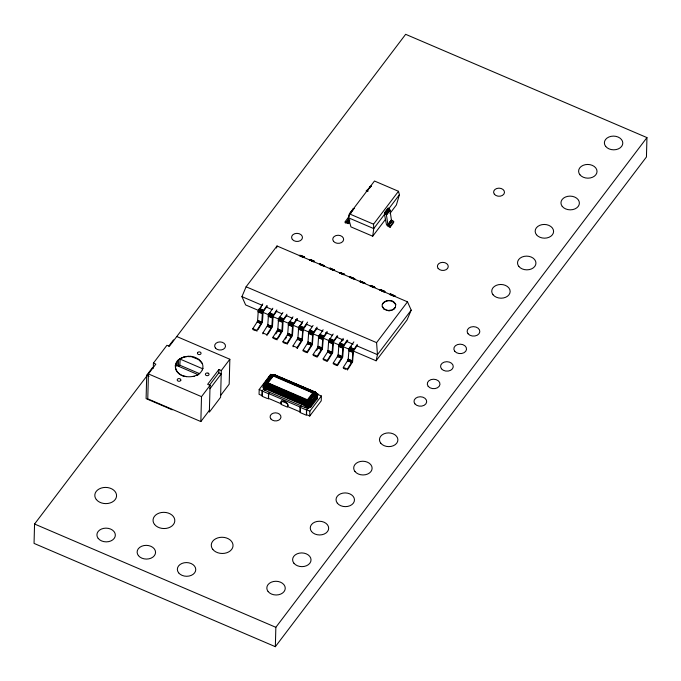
<?xml version="1.0" encoding="UTF-8"?>
<svg xmlns="http://www.w3.org/2000/svg" width="681" height="681" viewBox="0 0 681 681"><rect width="100%" height="100%" fill="white"/><g stroke="black" fill="none" stroke-linecap="round" stroke-linejoin="round"><path stroke-width="1.02" d="M301.24 405.944L300.168 407.281L300.032 412.516L306.365 415.223L306.501 409.996L308.033 407.97L305.139 407.536L265.684 390.647C265.224 384.748 270.195 380.313 273.294 375.997C272.587 373.826 273.788 374.61 271.464 375.546L266.084 382.688L266.748 384.459L307.097 401.662L309.148 401.118L314.707 393.78L314.639 392.588L313.762 391.873L274.009 374.873L272.051 374.967L273.294 375.997L313.379 393.192L316.29 396.095L316.648 399.449L311.004 406.812L308.033 408.047L308.646 405.084L307.506 399.798L268.05 382.909C264.211 380.679 262.083 386.204 263.7 389.072L262.176 391.013L262.032 396.248L267.463 398.572M153.429 363.101L155.847 364.131L34.561 524.021L34.05 543.404L275.345 646.686L646.439 156.979L646.95 137.596L405.655 34.314L169.339 346.323L166.93 345.293L153.429 363.101L153.293 368.285M152.553 367.519L146.713 375.24L146.1 398.623L172.233 409.809M175.332 366.046L175.672 364.105C174.625 368.983 176.379 359.96 178.66 359.747C181.384 357.499 184.9 356.435 188.39 356.299C194.97 355.661 203.193 360.7 202.947 366.914C202.274 379.802 175.545 380.705 175.34 365.74M175.375 367.399C175.741 371.817 179.716 375.035 183.725 376.278M176.251 366.225L176.345 362.53M177.23 365.68L177.349 361.066M179.844 365.212L180.244 358.606L178.66 359.747L178.499 366.208L179.844 365.212L199.746 373.733M180.235 358.913L182.057 357.661M182.048 357.968L184.057 356.955M184.406 376.201L186.551 376.67M184.049 357.261L186.185 356.495M186.177 356.81L188.39 356.299M202.189 363.348L198.563 359.483L190.612 356.376M193.166 376.482L194.536 376.397M197.132 375.376L198.843 374.022M201.508 396.648L148.424 373.92L147.768 398.845L200.852 421.565L201.508 396.648L210.054 385.369L207.645 384.339L218.89 369.494L221.299 370.532L220.601 397.295L209.356 412.133L210.054 385.369M202.802 368.566L202.308 369.868M209.425 385.25L218.797 372.882L218.89 369.494M176.762 336.525L229.846 359.253L229.191 384.169L220.644 395.448M259.189 389.498L259.061 394.342L262.228 395.695L262.355 390.851L259.189 389.498L270.697 374.303L272.281 374.984M263.496 388.638L263.453 385.267L264.424 383.062M263.351 388.11L263.717 384.288L270.008 375.869L273.294 375.997L274.86 374.797L275.447 375.657L274.801 375.427M305.139 407.536C304.679 401.637 309.651 397.202 312.749 392.886L316.307 393.439L316.563 395.67L310.689 403.407L308.587 404.437L306.05 404.335L264.994 386.629L263.93 384.91L264.16 383.488L265.496 382.773L268.05 382.909C264.773 383.488 261.461 389.081 265.684 390.647M264.1 389.541L264.926 385.684L268.05 382.909L265.386 383.08L263.7 384.356L263.785 385.88L265.284 387.574L307.284 405.186L309.293 404.914L311.277 403.569L316.81 396.189L316.656 393.78M264.551 389.975L265.284 386.033L268.05 382.909C264.483 382.373 262.287 385.821 263.7 388.996L264.058 385.378L266.033 383.65L268.05 382.909L265.718 386.331L265.079 390.341M268.365 398.955L268.51 393.729L269.574 392.316L268.689 393.558L268.561 398.402L281.227 403.824C279.304 397.576 289.97 402.641 287.561 406.54L300.227 411.962L300.355 407.119L268.689 393.558M281.1 401.739L281.032 404.378L287.365 407.093C290.744 402.25 279.057 401.458 281.662 400.998M275.345 646.686L275.848 627.312L646.95 137.596M305.795 407.774L306.186 403.663L307.506 399.798L310.732 402.462L311.404 406.37M306.493 407.928L307.506 399.798L310.408 402.82L311.004 406.812M307.208 407.996L307.506 399.798L310.008 403.135L310.51 407.204M308.638 407.962L308.68 406.191L311.047 405.042L316.997 397.193L316.912 394.171M309.31 407.783L309.038 403.612L307.506 399.798L307.931 407.979L308.68 406.191L305.182 405.85L265.726 388.953L263.794 387.378M309.855 411.179L306.688 409.826L306.561 414.669L309.727 416.031L309.855 411.179L321.364 395.993L318.197 394.639M309.949 407.527L309.549 403.399L307.506 399.798M316.648 399.449L316.946 398.964C317.738 396.078 315.388 393.558 312.749 392.886L314.316 391.686L315.72 392.52L316.852 394.571L315.686 392.801L312.749 392.886L315.924 394.29L317.193 396.683M316.435 393.329L317.065 394.605L316.946 398.964M317.142 398.453L317.108 395.082M317.227 397.917C318.316 394.912 315.678 392.341 312.749 392.886C320.947 388.57 311.183 406.046 305.897 402.803L266.441 385.914L264.892 384.433L265.19 382.594M321.364 395.993L321.236 400.837L309.727 416.031M349.804 219.81L348.672 223.479L345.216 222.772L345.25 221.563L348.791 216.89M385.667 309.898L383.829 309.072L382.305 306.39L383.837 308.765L387.898 310.502L392.469 309.915L395.414 307.259L394.248 309.089L392.469 309.915M382.271 304.628C382.782 302.636 386.995 299.938 390.068 300.832C393.363 300.074 397.108 307.199 395.346 303.794C392.384 297.725 380.662 300.747 382.296 306.688M386.748 310.272L389.072 310.885L391.405 310.281M384.373 213.834L386.493 224.713L387.855 226.228L390.094 227.284L390.128 226.066L393.669 221.393L391.422 220.006L390.009 210.386L388.783 208.488L388.076 208.003L384.535 212.676L386.391 214.745L387.923 224.781L390.128 226.066M393.669 221.393L393.635 222.602L390.094 227.284M255.324 330.625L252.906 329.587L252.83 328.659L257.554 321.338L258.261 310.936L262.789 303.913M256.933 331.306L256.848 330.379L261.734 322.581L262.449 312.136L266.816 305.633M262.968 333.894L262.883 332.958L267.769 325.169L268.484 314.716L272.851 308.212M266.986 335.614L266.901 334.677L271.787 326.889L272.511 316.444L276.869 309.94M273.021 338.193L272.936 337.265L277.822 329.468L278.538 319.023L282.904 312.519M277.039 339.921L276.954 338.985L281.84 331.187L282.564 320.742L286.922 314.239M285.484 343.53L283.075 342.5L282.99 341.564L287.714 334.252L288.429 323.85L292.958 316.818M297.512 318.878L293.307 324.675L292.447 335.529L287.093 344.22L287.007 343.292L291.894 335.495L292.617 325.05L296.976 318.546M293.128 346.808L293.043 345.871L297.929 338.074L298.644 327.629L303.011 321.126M306.927 324.028L303.173 329.51L302.33 340.313L297.146 348.527L297.061 347.591L301.947 339.802L302.875 328.821L307.599 322.096M303.181 351.107L303.096 350.17L307.982 342.381L308.697 331.936L313.064 325.433M316.988 328.336L313.234 333.809L312.383 344.62L307.199 352.826L307.122 351.898L312 344.101L312.724 333.656L317.082 327.152M327.135 331.451L322.777 337.955L322.053 348.408L317.176 356.197L317.252 357.133L313.234 355.414L313.149 354.478L317.874 347.157L318.589 336.755L323.117 329.732M337.189 335.759L332.83 342.262L332.107 352.707L327.229 360.504L327.306 361.432L323.288 359.713L323.203 358.785L327.936 351.464L328.642 341.062L333.171 334.039M333.341 364.02L333.256 363.084L338.142 355.295L338.866 344.841L343.224 338.338M347.787 340.398L343.582 346.195L342.722 357.048L337.359 365.74L337.282 364.803L342.168 357.014L342.883 346.569L347.242 340.066M345.812 369.357L343.394 368.319L343.309 367.391L348.127 359.832L349.123 348.621L353.848 341.896M347.421 370.047L347.336 369.111L352.222 361.313L352.937 350.868L357.304 344.365M270.085 376.516L269.599 376.908L270.331 375.512L273.294 375.997L273.396 374.473L274.094 374.933M270.655 376.193C270.51 374.405 272.919 374.363 273.294 375.997L274.213 374.703L275.081 374.865M202.81 368.259L202.751 368.796L180.005 359.057M263.649 384.756L269.667 376.142L272.383 374.55M269.191 377.351L269.667 376.142M372.711 236.213L373.75 228.603L373.546 224.194L398.479 191.293L374.482 181.018L349.549 213.919L348.417 217.758L350.936 226.892L372.711 236.213L385.514 219.316M263.521 384.799L263.402 386.34M288.999 323.96L289.102 323.484M339.266 345.48L339.453 344.739M276.571 248.029L277.022 245.986L407.502 301.836L411.196 310.136L407.025 319.993L376.116 360.785L343.003 346.612M376.116 360.785L377.461 354.648L376.584 342.637L407.502 301.836M351.047 213.11L349.489 213.647L347.514 222.1L345.25 221.563M271.319 375.495L270.263 375.691L269.259 376.891M258.874 310.817L259.129 310.042M270.263 375.691L271.438 375.078L273.294 375.997L273.992 374.55M398.479 191.293L399.424 194.715L396.393 204.955L389.992 213.408M258.269 320.896L258.405 320.428M298.482 338.116L298.618 337.64M338.84 354.861L338.525 355.805M299.155 327.782L299.342 327.263M309.208 332.09L309.514 331.306M395.406 307.565L395.67 304.645M288.429 333.809L288.054 334.771M328.472 351.507L328.642 351.021M352.937 209.22L354.588 208.437M369.766 187.02L371.409 186.236M319.346 336.133L319.695 335.358M349.506 349.047L349.728 348.519M278.001 330.464L278.197 329.987M318.214 347.685L318.419 347.199M272.511 316.444L245.628 304.935L241.934 296.635L246.105 286.778L277.022 245.986M267.727 326.625L267.948 326.165M308.161 343.377L307.701 344.28M348.153 361.058L348.374 360.589M279.346 318.393L279.61 317.925M287.595 335.673L287.833 335.231M297.648 339.972L297.886 339.538M337.861 357.193L338.099 356.75M264.764 382.79L264.432 384.893L266.203 386.578L306.748 403.782L309.038 403.612L310.732 402.462L316.214 395.15L316.103 393.031M263.607 386.519L263.905 386.033M258.065 329.604L262.432 322.147L263.147 311.77L267.352 305.973M268.118 333.911L272.485 326.454L273.098 316.333L276.767 311.115M275.848 333.928L277.542 331.366M278.171 338.21L282.538 330.762L283.151 320.64L286.82 315.422M285.33 339.087L286.463 337.376M316.622 350.289L317.755 348.587M317.823 356.282L322.436 348.927L323.288 338.116L327.042 332.634M327.876 360.581L332.66 352.749L333.52 341.896L337.733 336.099M347.982 369.187L352.596 361.832L353.448 351.021L357.202 345.548M260.142 308.467L261.419 306.782M300.993 324.837L302.27 323.152M341.853 341.215L343.122 339.521M349.991 348.051L351.268 346.357M168.794 346.093L173.476 339.921M221.299 370.532L229.846 359.253M209.969 388.757L221.214 373.912L218.797 372.882M349.396 213.894L353.371 208.599M370.2 186.398C369.562 189.454 362.769 191.991 368.234 190.995M350.366 213.085L353.916 208.412M367.195 190.884L370.736 186.211M350.698 213.068L353.056 209.952M369.289 188.535L371.06 186.194M345.216 222.772L346.399 221.214M346.748 222.202L348.519 219.861M346.876 222.244L348.178 220.721M347.114 222.287L348.297 220.729M347.225 222.287L348.502 220.704M348.136 223.657L349.319 222.1M348.425 223.598L349.608 222.04M200.852 421.565L209.399 410.294M384.901 212.898L388.442 208.224M385.242 213.162L388.783 208.488M385.301 213.357L373.75 228.603L348.417 217.758M388.51 209.118L399.424 194.715M385.557 213.451L389.098 208.778M385.838 213.757L389.379 209.084M386.076 214.089L389.617 209.407M386.263 214.413L389.804 209.739M386.391 214.745L389.932 210.071M386.467 215.06L390.009 210.386M263.956 384.271L270.715 375.367M387.881 224.679L391.396 219.895M387.923 224.781L391.464 220.108M387.991 224.892L391.532 220.218M388.068 225.002L391.609 220.329M388.161 225.105L391.703 220.431M388.264 225.207L391.805 220.533M388.383 225.292L391.924 220.618M388.502 225.368L392.043 220.695M388.63 225.428L392.171 220.755M316.852 396.41L318.427 394.265L316.614 393.49M411.196 310.136L377.461 354.648L356.989 345.888M269.412 376.482L270.331 375.512M299.555 255.52L303.309 257.503C308.382 257.018 292.064 253.128 303.573 257.248M309.608 259.827L313.362 261.802C318.436 261.325 302.117 257.435 313.626 261.547M320.64 264.449L320.13 263.879L319.398 264.39L322.615 265.76M323.415 266.109L324.156 265.599L324.667 266.169M329.451 268.689L330.183 268.178L330.694 268.757M331.502 269.097C333.256 271.012 336.005 269.378 333.469 270.408L330.251 269.038M340.687 272.783L339.504 272.996L343.522 274.715C346.501 273.762 342.22 274.954 340.747 273.055M350.8 277.363L350.289 276.784L349.557 277.295L353.575 279.023M360.862 281.662L360.343 281.091L359.611 281.602L362.828 282.981M363.637 283.322L364.369 282.811L364.88 283.381M369.928 285.645L373.69 287.629C378.755 287.144 362.437 283.253 373.954 287.373M379.981 289.953L383.743 291.928C388.808 291.451 372.49 287.561 384.007 291.672M394.239 295.954L390.698 294.013L389.77 294.515L393.797 296.235L394.716 295.733L395.04 296.295M268.05 382.909L265.352 383.709L263.649 385.369L263.853 386.876L265.173 388.136L305.224 405.331C311.234 407.655 315.26 400.036 317.235 395.661L315.439 393.584L312.749 392.886L314.724 392.128L315.72 392.52M270.468 375.401L272.128 375.018M270.136 376.065L270.697 375.742M312.749 392.886L314.988 392.375L316.342 393.235M272.826 374.499L273.294 375.997M272.545 374.635L271.532 374.882L271.906 374.678M272.247 374.584L272.885 374.482M272.962 374.576L271.157 375.308L265.675 382.492L265.352 383.709L266.05 384.85L306.169 402.13L308.229 402.335L309.855 401.398L315.277 394.197L315.346 392.954L314.06 391.728M272.766 374.635L273.413 374.618M188.382 356.614L190.603 356.682M273.387 374.567L315.243 392.196M273.805 374.61L274.673 374.822M274.213 374.703L275.26 375.027M274.758 375.078L314.835 392.188L316.027 393.218L315.499 392.852M349.549 213.919L373.546 224.194M300.023 255.273L304.39 257.103M310.076 259.572L314.443 261.402M320.13 263.879L324.496 265.709M330.183 268.178L334.55 270.016M340.236 272.485L344.603 274.315M350.289 276.784L354.827 279.082M360.343 281.091L364.71 282.921M370.404 285.399L374.763 287.229M380.458 289.697L384.816 291.528M390.511 294.005L394.869 295.835M299.802 255.349L304.492 257.29M309.855 259.657L314.545 261.598M319.908 263.956L324.599 265.896M329.962 268.263L334.652 270.204M340.015 272.57L344.714 274.503M350.068 276.869L354.767 278.81M360.121 281.176L364.82 283.117M370.175 285.475L374.873 287.416M380.236 289.783L384.927 291.723M390.29 294.081L394.98 296.022M321.449 264.79L323.858 265.828M351.609 277.703L354.018 278.733M361.662 282.011L364.071 283.041M319.661 264.134L323.679 265.854M329.715 268.433L333.741 270.153M339.768 272.74L343.794 274.46M349.821 277.039L354.656 278.623M359.874 281.347L363.901 283.066M390.043 294.26L394.061 295.98M246.105 286.778L376.584 342.637M241.934 296.635L262.415 305.403M266.314 307.071L272.162 309.574M276.06 311.243L281.908 313.754M286.786 315.839L292.634 318.342M295.563 319.593L302.39 322.513M306.288 324.182L312.136 326.684M316.035 328.361L322.862 331.281M325.79 332.532L332.609 335.452M336.508 337.121L343.335 340.04M346.263 341.3L353.09 344.22M259.393 308.425L263.419 310.144M269.446 312.724L273.473 314.452M279.499 317.031L283.526 318.751M289.553 321.33L293.579 323.058M299.614 325.637L303.632 327.357M309.668 329.945L313.686 331.664M319.721 334.243L323.739 335.963M329.774 338.551L333.792 340.27M339.828 342.849L343.845 344.577M349.881 347.157L353.899 348.876M259.12 308.876L263.147 310.596M269.182 313.175L273.2 314.903M279.236 317.482L283.253 319.202M289.289 321.79L293.307 323.509M299.342 326.088L303.36 327.808M309.395 330.396L313.413 332.115M319.449 334.694L323.466 336.423M329.502 339.002L333.52 340.721M339.555 343.301L343.573 345.029M349.608 347.608L353.626 349.327M258.865 309.37L262.892 311.089M268.918 313.669L272.945 315.397M278.98 317.976L282.998 319.695M289.033 322.283L293.051 324.003M299.087 326.582L303.105 328.302M309.14 330.889L313.158 332.609M319.193 335.188L323.211 336.908M329.246 339.496L333.264 341.215M339.3 343.794L343.318 345.522M349.353 348.102L353.371 349.821M258.635 309.889L262.653 311.609M268.689 314.188L272.706 315.907M278.742 318.495L282.768 320.215M288.795 322.794L292.821 324.522M298.848 327.101L302.875 328.821M308.902 331.409L312.928 333.128M318.955 335.707L322.981 337.427M329.008 340.015L333.035 341.734M339.07 344.314L343.088 346.042M349.123 348.621L353.141 350.34M272.894 316.605L302.67 329.349M303.079 329.527L322.777 337.955M323.535 338.278L342.883 346.569M258.261 310.936L262.287 312.656M268.314 315.243L272.34 316.963M278.376 319.542L282.394 321.262M288.429 323.85L292.447 325.569M298.482 328.148L302.5 329.876M308.536 332.456L312.553 334.175M318.589 336.755L322.607 338.483M328.642 341.062L332.66 342.781M338.695 345.369L342.713 347.089M348.749 349.668L352.767 351.387M258.142 311.438L262.159 313.158M268.195 315.737L272.213 317.457M278.248 320.044L282.266 321.764M288.301 324.343L292.319 326.071M298.355 328.651L302.373 330.37M308.408 332.958L312.426 334.677M318.461 337.257L322.479 338.976M328.514 341.564L332.532 343.284M338.568 345.863L342.594 347.582M348.621 350.17L352.647 351.89M258.056 311.898L262.074 313.618M268.11 316.197L272.128 317.925M278.163 320.504L282.189 322.224M288.216 324.811L292.243 326.531M298.269 329.11L302.296 330.83M308.323 333.418L312.349 335.137M318.376 337.716L322.402 339.444M328.429 342.024L332.456 343.743M338.491 346.331L342.509 348.051M348.544 350.63L352.562 352.349M257.801 320.428L261.819 322.156M267.854 324.735L271.872 326.454M277.908 329.034L281.925 330.762M287.961 333.341L291.979 335.061M298.014 337.648L302.041 339.368M308.067 341.947L312.094 343.667M318.121 346.254L322.147 347.974M328.174 350.553L332.2 352.281M338.227 354.861L342.254 356.58M348.28 359.168L352.307 360.887M257.767 320.64L261.785 322.36M267.82 324.939L271.838 326.667M277.874 329.246L281.891 330.966M287.927 333.545L291.945 335.273M297.98 337.853L301.998 339.572M308.033 342.16L312.06 343.879M318.087 346.459L322.113 348.178M328.14 350.766L332.166 352.486M338.193 355.065L342.22 356.793M348.246 359.372L352.273 361.092M257.716 320.862L261.734 322.581M267.769 325.169L271.787 326.889M277.822 329.468L281.84 331.187M287.876 333.775L291.894 335.495M297.929 338.074L301.947 339.802M307.982 342.381L312 344.101M318.036 346.689L322.053 348.408M328.089 350.987L332.107 352.707M338.142 355.295L342.168 357.014M348.195 359.594L352.222 361.313M257.639 321.1L261.666 322.82M267.693 325.399L271.719 327.127M277.746 329.706L281.772 331.426M287.799 334.005L291.826 335.733M297.861 338.312L301.879 340.032M307.914 342.62L311.932 344.339M317.967 346.918L321.985 348.638M328.021 351.226L332.039 352.945M338.074 355.525L342.092 357.253M348.127 359.832L352.145 361.551M257.554 321.338L261.572 323.058M267.607 325.646L271.634 327.365M277.661 329.945L281.687 331.664M287.714 334.252L291.74 335.971M297.767 338.551L301.794 340.27M307.821 342.858L311.847 344.577M317.874 347.157L321.9 348.885M327.936 351.464L331.953 353.184M337.989 355.771L342.007 357.491M348.042 360.07L352.06 361.79M257.452 321.577L261.478 323.296M267.505 325.884L271.532 327.604M277.559 330.183L281.585 331.902M287.62 334.49L291.638 336.21M297.674 338.789L301.692 340.517M307.727 343.096L311.745 344.816M317.78 347.404L321.798 349.123M327.833 351.702L331.851 353.422M337.887 356.01L341.905 357.729M347.94 360.309L351.958 362.028M257.341 321.807L261.368 323.535M267.395 326.114L271.421 327.833M277.448 330.413L281.474 332.141M287.501 334.72L291.528 336.44M297.563 339.027L301.581 340.747M307.616 343.326L311.634 345.046M317.669 347.633L321.687 349.353M327.723 351.932L331.741 353.66M337.776 356.24L341.794 357.959M347.829 360.547L351.847 362.266M257.222 322.028L261.249 323.747M267.275 326.335L271.302 328.055M277.329 330.634L281.355 332.354M287.382 334.941L291.408 336.661M297.444 339.24L301.462 340.968M307.497 343.547L311.515 345.267M317.55 347.855L321.568 349.574M327.604 352.154L331.621 353.873M337.657 356.461L341.675 358.18M347.71 360.76L351.728 362.479M252.83 328.659L256.848 330.379M262.883 332.958L266.901 334.677M272.936 337.265L276.954 338.985M282.99 341.564L287.007 343.292M293.043 345.871L297.061 347.591M303.096 350.17L307.122 351.898M313.149 354.478L317.176 356.197M323.203 358.785L327.229 360.504M333.256 363.084L337.282 364.803M343.309 367.391L347.336 369.111M273.822 338.542L276.239 339.572M303.981 351.456L306.399 352.486M334.15 364.361L336.559 365.399M274.86 374.797L314.537 391.754M298.542 385.548L300.474 386.365M303.36 387.608L305.284 388.425M308.17 389.668L310.093 390.485M262.176 391.013L268.51 393.729M300.168 407.281L306.501 409.996M175.502 364.99L198.256 374.729M146.713 375.24L149.122 376.27M34.561 524.021L275.848 627.312M314.316 391.686L315.022 392.001M315.456 392.299L316.12 392.903M315.814 392.648L316.674 393.686M316.469 393.644L316.818 394.112M314.716 391.924L314.903 392.545M266.654 382.841L267.352 383.982L307.225 400.99L308.748 400.488L314.145 393.26L313.439 392.12L273.566 375.112L272.051 375.614L266.654 382.841M267.344 382.841L307.369 400.368L308.135 400.113L313.456 393.039L273.439 375.512L267.344 382.841M180.78 380.287L180.601 380.611A1.813 1.353 1.5 0 1 178.133 381.105A1.813 1.353 1.5 0 1 177.443 379.257L177.724 378.976A1.813 1.353 1.5 0 1 179.912 378.764A1.813 1.353 1.5 0 1 180.78 380.287M197.66 352.562L197.49 352.894A1.813 1.353 1.5 0 0 198.358 354.409A1.813 1.353 1.5 0 0 200.546 354.197L200.827 353.924A1.813 1.353 1.5 0 0 200.129 352.077A1.813 1.353 1.5 0 0 197.66 352.562M208.105 373.162L207.662 373.026A1.813 1.353 1.5 0 0 205.636 373.648A1.813 1.353 1.5 0 0 205.951 375.282L206.334 375.495A1.813 1.353 1.5 0 0 208.803 375.01A1.813 1.353 1.5 0 0 208.105 373.162M215.4 347.991A5.439 4.052 1.5 0 0 224.824 348.008A5.439 4.052 1.5 0 0 220.006 341.922A5.439 4.052 1.5 0 0 215.4 347.991M494.372 194.23A5.439 4.052 1.5 0 0 503.795 194.238A5.439 4.052 1.5 0 0 498.969 188.152A5.439 4.052 1.5 0 0 494.372 194.23M438.147 268.425A5.439 4.052 1.5 0 0 447.57 268.442A5.439 4.052 1.5 0 0 442.744 262.355A5.439 4.052 1.5 0 0 438.147 268.425M380.764 443.186A9.219 6.861 1.5 0 0 396.717 443.212A9.219 6.861 1.5 0 0 388.553 432.903A9.219 6.861 1.5 0 0 380.764 443.186M354.988 471.524A9.219 6.861 1.5 0 0 370.949 471.541A9.219 6.861 1.5 0 0 362.777 461.241A9.219 6.861 1.5 0 0 354.988 471.524M337.342 503.199A9.219 6.861 1.5 0 0 353.303 503.216A9.219 6.861 1.5 0 0 345.131 492.916A9.219 6.861 1.5 0 0 337.342 503.199M311.549 531.529A9.219 6.861 1.5 0 0 327.51 531.546A9.219 6.861 1.5 0 0 319.338 521.246A9.219 6.861 1.5 0 0 311.549 531.529M293.903 563.204A9.219 6.861 1.5 0 0 309.864 563.221A9.219 6.861 1.5 0 0 301.692 552.921A9.219 6.861 1.5 0 0 293.903 563.204M268.118 591.551A9.219 6.861 1.5 0 0 284.079 591.576A9.219 6.861 1.5 0 0 275.916 581.268A9.219 6.861 1.5 0 0 268.118 591.551M605.673 146.389A9.219 6.861 1.5 0 0 621.625 146.415A9.219 6.861 1.5 0 0 613.462 136.106A9.219 6.861 1.5 0 0 605.673 146.389M579.897 174.728A9.219 6.861 1.5 0 0 595.858 174.753A9.219 6.861 1.5 0 0 587.686 164.444A9.219 6.861 1.5 0 0 579.897 174.728M562.251 206.403A9.219 6.861 1.5 0 0 578.212 206.428A9.219 6.861 1.5 0 0 570.04 196.119A9.219 6.861 1.5 0 0 562.251 206.403M536.458 234.732A9.219 6.861 1.5 0 0 552.419 234.758A9.219 6.861 1.5 0 0 544.247 224.449A9.219 6.861 1.5 0 0 536.458 234.732M414.899 403.842A6.35 4.724 1.5 0 0 425.889 403.85A6.35 4.724 1.5 0 0 420.262 396.751A6.35 4.724 1.5 0 0 414.899 403.842M428.179 386.314A6.35 4.724 1.5 0 0 439.177 386.323A6.35 4.724 1.5 0 0 433.55 379.223A6.35 4.724 1.5 0 0 428.179 386.314M518.811 266.407A9.219 6.861 1.5 0 0 534.772 266.433A9.219 6.861 1.5 0 0 526.6 256.124A9.219 6.861 1.5 0 0 518.811 266.407M493.027 294.754A9.219 6.861 1.5 0 0 508.988 294.779A9.219 6.861 1.5 0 0 500.824 284.471A9.219 6.861 1.5 0 0 493.027 294.754M98.209 538.424A9.219 6.861 1.5 0 0 114.17 538.45A9.219 6.861 1.5 0 0 105.998 528.141A9.219 6.861 1.5 0 0 98.209 538.424M138.422 555.636A9.219 6.861 1.5 0 0 154.383 555.662A9.219 6.861 1.5 0 0 146.219 545.353A9.219 6.861 1.5 0 0 138.422 555.636M178.643 572.849A9.219 6.861 1.5 0 0 194.596 572.874A9.219 6.861 1.5 0 0 186.432 562.574A9.219 6.861 1.5 0 0 178.643 572.849M96.336 499.548A10.887 8.104 1.5 0 0 115.191 499.573A10.887 8.104 1.5 0 0 105.538 487.409A10.887 8.104 1.5 0 0 96.336 499.548M154.57 524.472A10.887 8.104 1.5 0 0 173.425 524.506A10.887 8.104 1.5 0 0 163.772 512.333A10.887 8.104 1.5 0 0 154.57 524.472M212.804 549.405A10.887 8.104 1.5 0 0 231.659 549.431A10.887 8.104 1.5 0 0 222.006 537.258A10.887 8.104 1.5 0 0 212.804 549.405M441.458 368.787A6.35 4.724 1.5 0 0 452.456 368.796A6.35 4.724 1.5 0 0 446.83 361.696A6.35 4.724 1.5 0 0 441.458 368.787M454.746 351.26A6.35 4.724 1.5 0 0 465.736 351.268A6.35 4.724 1.5 0 0 460.109 344.169A6.35 4.724 1.5 0 0 454.746 351.26M468.026 333.733A6.35 4.724 1.5 0 0 479.024 333.741A6.35 4.724 1.5 0 0 473.389 326.642A6.35 4.724 1.5 0 0 468.026 333.733M333.52 241.329A5.439 4.052 1.5 0 0 342.943 241.338A5.439 4.052 1.5 0 0 338.116 235.251A5.439 4.052 1.5 0 0 333.52 241.329M292.345 239.423A5.439 4.052 1.5 0 0 301.777 239.44A5.439 4.052 1.5 0 0 296.95 233.353A5.439 4.052 1.5 0 0 292.345 239.423M270.851 418.9A5.439 4.052 1.5 0 0 280.283 418.917A5.439 4.052 1.5 0 0 275.456 412.831A5.439 4.052 1.5 0 0 270.851 418.9"/></g></svg>
